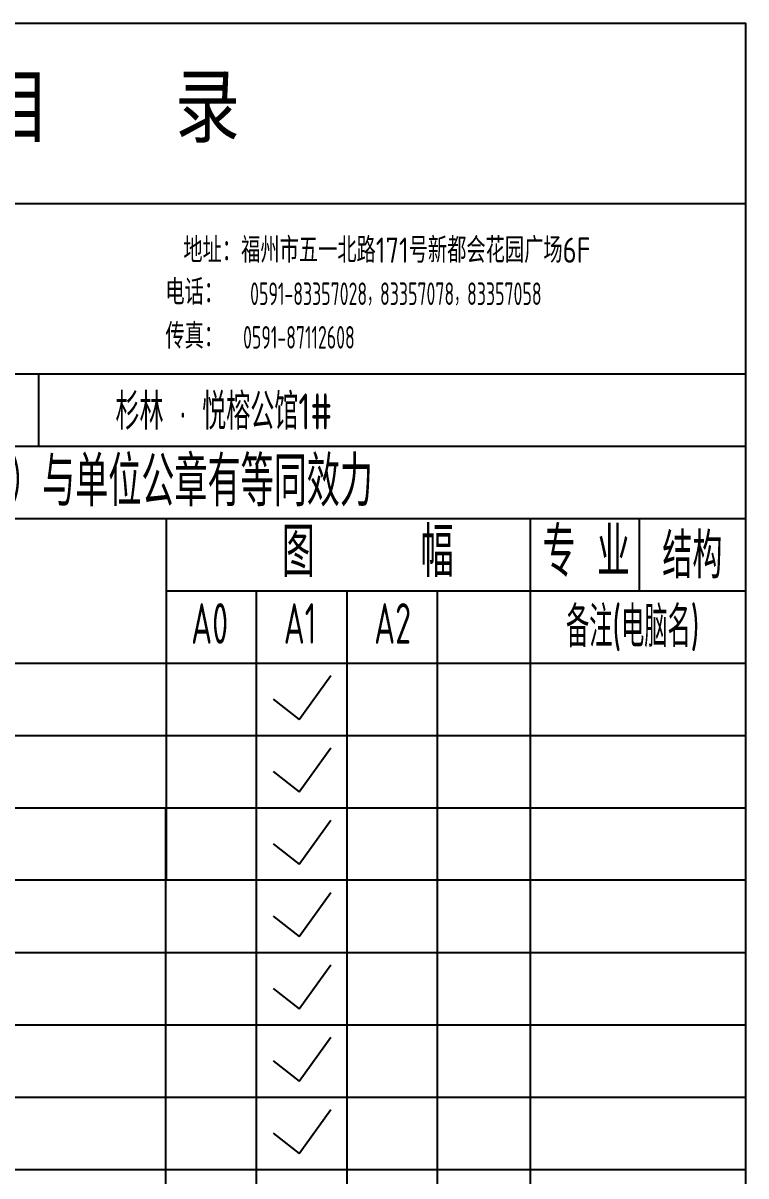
# Model space of a CAD drawing. Extents: x 580289 to 1106878, y -144605 to 78052.
# Drawn here: x 591095 to 599088, y 27172 to 39923 of the extents above; entities that cross this region are included whole.
import ezdxf
from ezdxf.enums import TextEntityAlignment as Align

# ---------------------------------------------------------------- set-up
doc = ezdxf.new("R2010")
doc.units = 0
doc.header["$LTSCALE"] = 100
doc.linetypes.add('CONTINOUS', pattern=[0])
for name, color, linetype in [('NOTES', 7, 'CONTINUOUS'), ('PUB_TITLE', 4, 'CONTINUOUS'), ('TAB', 7, 'CONTINUOUS'), ('WINDOW', 4, 'CONTINUOUS'), ('文字', 7, 'CONTINUOUS')]:
    doc.layers.add(name, color=color, linetype=linetype)
doc.styles.get("Standard").update_dxf_attribs({"font": 'tssdeng.shx', "width": 0.7, "bigfont": 'tssdchn.shx'})

msp = doc.modelspace()

# ---------------------------------------------------------------- linework, layer by layer
at = {"layer": 'TAB'}
for p, q in [((582014.9, 37927.5), (599084.3, 37927.5)), ((582011, 36042), (599080.4, 36042)), ((591268.1, 35242), (591268.1, 36042)), ((582011, 35242), (599080.4, 35242)), ((582011, 34442), (599080.4, 34442)), ((592677.5, 34442), (592677.5, 30442)), ((596706, 16042), (596706, 34442)), ((597911.7, 33642), (597911.7, 34442)), ((592677.5, 33642), (599088.2, 33642)), ((593673.6, 33642), (593673.6, 16042)), ((594673.6, 33642), (594673.6, 16042)), ((595673.6, 33642), (595673.6, 16042)), ((582014.9, 32842), (599084.3, 32842)), ((582014.9, 32042), (599084.3, 32042)), ((582014.9, 31242), (599084.3, 31242)), ((592673.6, 16042), (592673.6, 31242)), ((599084.3, 30442), (582014.9, 30442)), ((582014.9, 29642), (599084.3, 29642)), ((582014.9, 28842), (599084.3, 28842)), ((582014.9, 28042), (599088.2, 28042)), ((582014.9, 27242), (599084.3, 27242))]:
    msp.add_line(p, q, dxfattribs=at)
msp.add_lwpolyline([(582014.9, 16042), (582014.9, 39923.5), (599084.3, 39923.5), (599084.3, 16042), (582011, 16042)], dxfattribs=at)
at = {"layer": 'WINDOW', "linetype": 'CONTINOUS'}
for p, q in [((594148.8, 32220.7), (594497.2, 32705.7)), ((593862.6, 32444.5), (594148.8, 32220.7)), ((594148.8, 31420.7), (594497.2, 31905.7)), ((593862.6, 31644.5), (594148.8, 31420.7)), ((594148.8, 30620.7), (594497.2, 31105.7)), ((593862.6, 30844.5), (594148.8, 30620.7)), ((594148.8, 29820.7), (594497.2, 30305.7)), ((593862.6, 30044.5), (594148.8, 29820.7)), ((594148.8, 29020.7), (594497.2, 29505.7)), ((593862.6, 29244.5), (594148.8, 29020.7)), ((594148.8, 28220.7), (594497.2, 28705.7)), ((593862.6, 28444.5), (594148.8, 28220.7)), ((594148.8, 27420.7), (594497.2, 27905.7)), ((593862.6, 27644.5), (594148.8, 27420.7))]:
    msp.add_line(p, q, dxfattribs=at)

# ---------------------------------------------------------------- texts
at = {"layer": 'NOTES', "width": 0.7}
msp.add_text('杉林 · 悦榕公馆1#', height=400, dxfattribs=at).set_placement((592117.1, 35426.9, 0))
at = {"layer": 'PUB_TITLE'}
for s, height, width, p in [('地址：福州市五一北路171号新都会花园广场6F', 280, 0.8, (595118.7, 37425.8)), ('电话：', 280, 0.8, (592988.5, 36961.9)), ('0591-83357028，83357078，83357058', 250, 0.6, (595217.5, 36926.1)), ('传真：', 280, 0.8, (592988.5, 36476.5)), ('0591-87112608', 250, 0.6, (594145.7, 36447.9))]:
    msp.add_text(s, height=height, dxfattribs=dict(at, width=width)).set_placement(p, align=Align.MIDDLE)
at = {"layer": 'TAB'}
msp.add_text('图   纸   目   录', height=756, rotation=0, dxfattribs=at).set_placement((586489.3, 38601))
at = {"layer": 'TAB', "width": 0.7}
msp.add_text('结构', height=500, dxfattribs=at).set_placement((598495.8, 34058.1), align=Align.MIDDLE)
at = {"layer": '文字', "color": 51}
for s, height, width, p in [('本套图纸单位资质章（出图章）与单位公章有等同效力', 550, 0.7, (586185.3, 34578.8)), ('图     幅', 550, 0.7, (593955.7, 33797.9)), ('专 业', 550, 0.7, (596840.4, 33797.9)), ('A0', 450, 0.6, (592954.7, 33057.7)), ('A1', 450, 0.6, (593978, 33057.7)), ('A2', 450, 0.6, (594978, 33057.7)), ('备注(电脑名)', 450, 0.6, (597098.9, 33020.1))]:
    msp.add_text(s, height=height, dxfattribs=dict(at, width=width)).set_placement(p)

doc.saveas('drawing.dxf')
